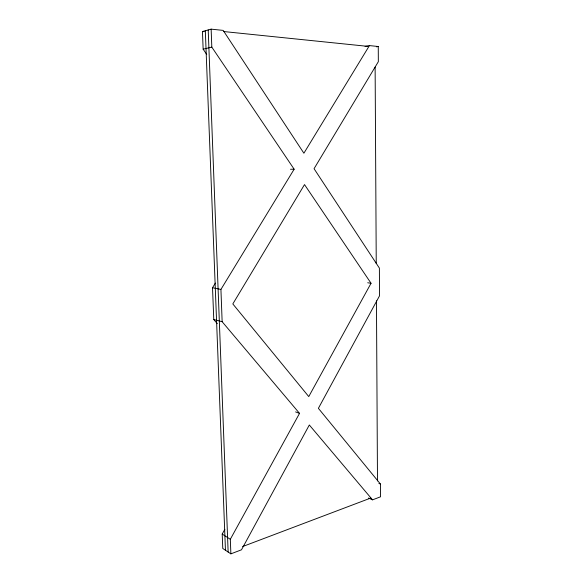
<?xml version="1.0" encoding="UTF-8"?>
<svg xmlns="http://www.w3.org/2000/svg" width="583" height="583" viewBox="0 0 583 583"><rect width="100%" height="100%" fill="white"/><g stroke="black" fill="none" stroke-linecap="round" stroke-linejoin="round"><path stroke-width="0.87" d="M365.067 46.407L369.433 45.591L378.258 46.509L378.338 61.689L314.055 168.698L379.387 268.107L379.526 295.829L318.384 408.326L380.48 484.094L380.546 496.796L372.53 499.85L309.325 424.985L241.493 549.805L230.875 553.85L230.321 539.275L299.531 413.376L222.145 321.707L213.779 319.535L212.525 287.74L215.375 283.09M371.05 283.265L308.757 396.586L232.821 303.932L304.515 184.585L371.05 283.265L367.705 282.762M230.875 553.85L222.772 548.457L222.21 534.072L224.849 529.306M222.145 321.707L220.928 289.43L294.145 169.208L211.818 47.114L211.141 29.15L223.172 30.396L303.889 153.22L369.433 45.591M242.579 546.57L370.781 498.035M206.732 54.438L203.146 49.183L202.454 31.511L211.141 29.15M203.146 49.183L211.818 47.114M376.501 46.829L378.258 46.509M290.523 169.259L294.145 169.208M202.454 31.511L204.159 31.686M223.537 31.526L367.793 46.363M212.525 287.74L220.928 289.43M295.581 411.904L299.531 413.376M378.87 483.402L380.48 484.094M368.522 498.028L372.53 499.85M222.21 534.072L230.321 539.275M213.779 319.535L217.306 323.689M205.325 30.731L225.453 550.243M208.211 29.944L228.142 552.035M375.124 67.111L376.246 263.552M376.458 300.843L377.485 480.917"/></g></svg>
